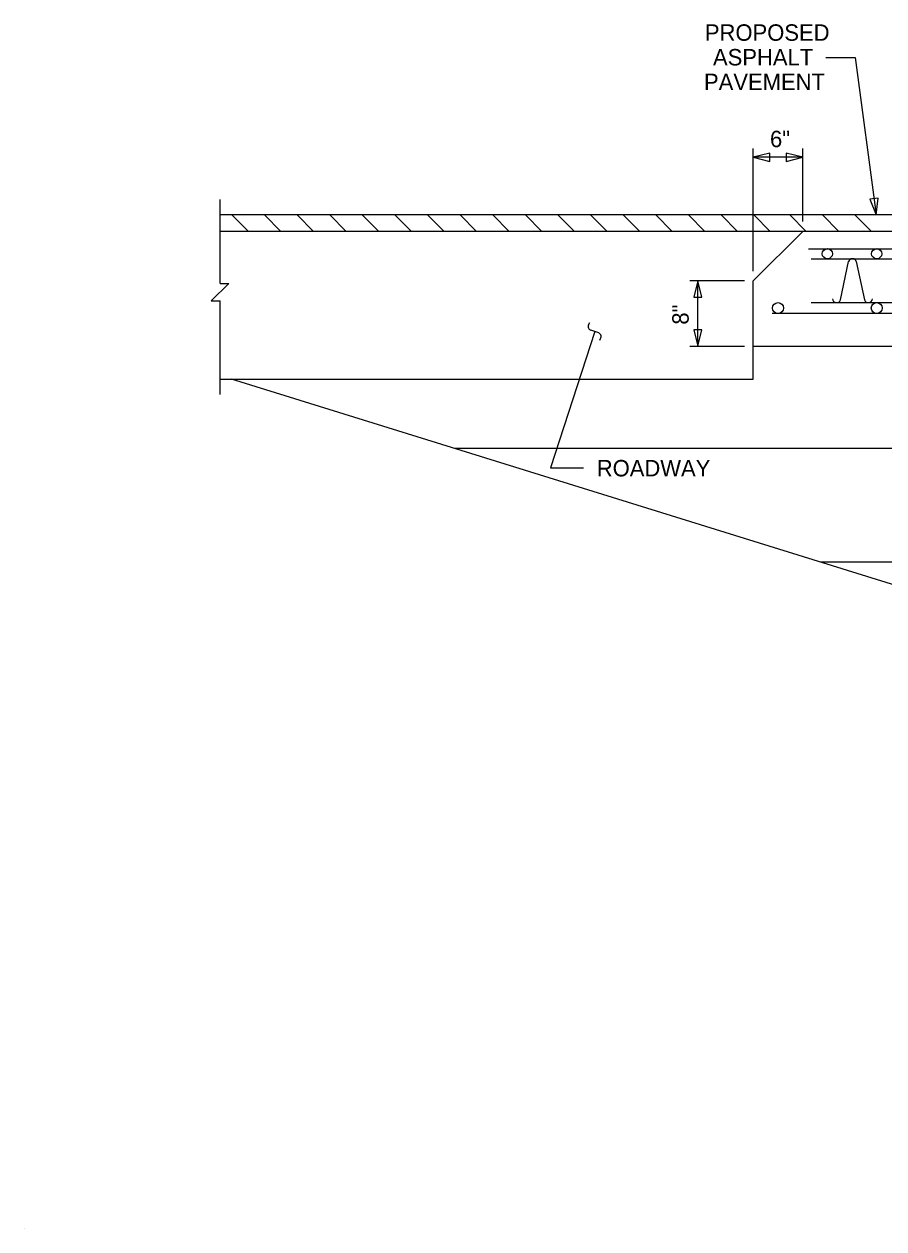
# Model space of a CAD drawing. Extents: x 0 to 191, y 0 to 92.
# Drawn here: x 0 to 65.4, y 0 to 91.7 of the extents above; entities that cross this region are included whole.
import ezdxf

# ---------------------------------------------------------------- set-up
doc = ezdxf.new("R2010")
doc.units = 0
for name, color, linetype in [('Arrowhead Terminators', 7, 'Continuous'), ('Arrowhead Terminators CELL', 7, 'Continuous'), ('Dimension Lines', 7, 'Continuous'), ('Mis Object Lines', 7, 'Continuous'), ('Miscellaneous Lines', 7, 'Continuous'), ('Rebar Lines', 7, 'Continuous'), ('Text', 7, 'Continuous'), ('User Information Notes', 7, 'Continuous')]:
    doc.layers.add(name, color=color, linetype=linetype)

msp = doc.modelspace()

# ---------------------------------------------------------------- linework, layer by layer
at = {"layer": 'Arrowhead Terminators'}
for points in [[(55.463, 81.563), (56.714, 81.25), (56.714, 81.875)], [(59.222, 81.563), (57.971, 81.875), (57.971, 81.25)], [(51.245, 72.164), (50.932, 70.913), (51.557, 70.913)], [(51.245, 67.186), (51.557, 68.437), (50.932, 68.437)]]:
    msp.add_lwpolyline(points, close=True, dxfattribs=at)
at = {"layer": 'Arrowhead Terminators CELL'}
for p, q in [((42.937, 68.81), (43.016, 68.976)), ((43.635, 68.224), (43.11, 68.395)), ((43.779, 67.635), (43.843, 67.757))]:
    msp.add_line(p, q, dxfattribs=at)
msp.add_lwpolyline([(64.805, 77.177), (64.949, 78.459), (64.329, 78.376)], close=True, dxfattribs=at)
for centre, radius, start, end in [((43.173, 68.662), 0.276, 147.87314, 256.15872), ((43.574, 67.92), 0.311, 328.80469, 78.60357)]:
    msp.add_arc(centre, radius, start, end, dxfattribs=at)
at = {"layer": 'Dimension Lines'}
for p, q in [((55.463, 72.903), (55.463, 82.237)), ((59.222, 76.677), (59.222, 82.237)), ((59.222, 81.563), (55.463, 81.563)), ((54.795, 72.164), (50.627, 72.164)), ((51.245, 67.186), (51.245, 72.164)), ((51.245, 72.164), (51.245, 72.148)), ((50.627, 67.186), (54.795, 67.186))]:
    msp.add_line(p, q, dxfattribs=at)
for points in [[(60.981, 89.163), (63.202, 89.163), (64.805, 77.177)], [(43.411, 68.304), (40.046, 57.922), (42.548, 57.922)]]:
    msp.add_lwpolyline(points, dxfattribs=at)
at = {"layer": 'Mis Object Lines'}
for p, q in [((14.901, 71.966), (14.901, 78.348)), ((90.243, 77.177), (14.901, 77.177)), ((15.801, 77.178), (17.055, 75.924)), ((18.282, 77.178), (19.536, 75.924)), ((20.763, 77.178), (22.017, 75.924)), ((23.242, 77.178), (24.496, 75.924)), ((25.723, 77.177), (26.977, 75.924)), ((28.203, 77.178), (29.458, 75.924)), ((30.685, 77.178), (31.939, 75.924)), ((33.166, 77.178), (34.419, 75.924)), ((35.645, 77.178), (36.899, 75.924)), ((38.125, 77.177), (39.379, 75.924)), ((40.606, 77.178), (41.86, 75.924)), ((43.087, 77.178), (44.341, 75.924)), ((45.568, 77.178), (46.822, 75.924)), ((48.047, 77.178), (49.301, 75.924)), ((50.528, 77.177), (51.782, 75.924)), ((53.008, 77.177), (54.262, 75.924)), ((55.49, 77.177), (56.743, 75.924)), ((58.234, 77.177), (59.487, 75.924)), ((60.714, 77.177), (61.968, 75.924)), ((63.195, 77.177), (64.449, 75.924)), ((59.222, 75.924), (14.901, 75.924)), ((55.463, 72.165), (59.222, 75.924)), ((55.463, 72.164), (59.222, 75.924)), ((59.222, 75.924), (59.222, 75.924)), ((92.347, 75.924), (59.222, 75.924)), ((55.463, 68.435), (55.463, 72.165)), ((14.901, 63.505), (14.901, 70.637)), ((55.463, 69.66), (55.463, 69.66)), ((55.463, 64.675), (55.463, 68.435)), ((55.463, 67.186), (99.949, 67.186)), ((14.901, 64.675), (55.463, 64.675))]:
    msp.add_line(p, q, dxfattribs=at)
msp.add_lwpolyline([(14.903, 71.966), (15.567, 71.966), (14.238, 70.637), (14.901, 70.637)], dxfattribs=at)
at = {"layer": 'Miscellaneous Lines'}
msp.add_line((113.744, 34.217), (15.786, 64.675), dxfattribs=at)
at = {"layer": 'Rebar Lines'}
for p, q in [((59.655, 74.593), (67.131, 74.593)), ((59.869, 73.835), (84.67, 73.835)), ((62.089, 70.704), (62.707, 73.629)), ((63.297, 73.629), (63.915, 70.704)), ((59.869, 70.498), (84.67, 70.498)), ((56.886, 69.687), (99.952, 69.687)), ((143.235, 59.387), (32.793, 59.387)), ((143.235, 50.737), (60.611, 50.737))]:
    msp.add_line(p, q, dxfattribs=at)
for centre, radius in [((61.093, 74.223), 0.388), ((64.846, 74.223), 0.388), ((57.34, 70.085), 0.414), ((64.846, 70.085), 0.414)]:
    msp.add_circle(centre, radius, dxfattribs=at)
for centre, start, end in [((63.002, 73.522), 20.00146, 159.99854), ((61.794, 70.811), 185.34682, 339.97547), ((64.211, 70.812), 200.02453, 354.33538)]:
    msp.add_arc(centre, 0.314, start, end, dxfattribs=at)
at = {"layer": 'User Information Notes'}
msp.add_line((0, 0), (0, 0), dxfattribs=at)

# ---------------------------------------------------------------- texts
at = {"layer": 'Text'}
for s, height, p in [('PROPOSED', 1.2511, (51.779, 90.429)), ('ASPHALT', 1.2511, (52.395, 88.552)), ('PAVEMENT', 1.2511, (51.711, 86.676)), ('6"', 1.2501, (56.731, 82.332)), ('ROADWAY', 1.2501, (43.557, 57.275))]:
    msp.add_text(s, height=height, dxfattribs=at).set_placement(p)
msp.add_text('8"', height=1.2501, rotation=90, dxfattribs=at).set_placement((50.545, 68.824))

doc.saveas('drawing.dxf')
